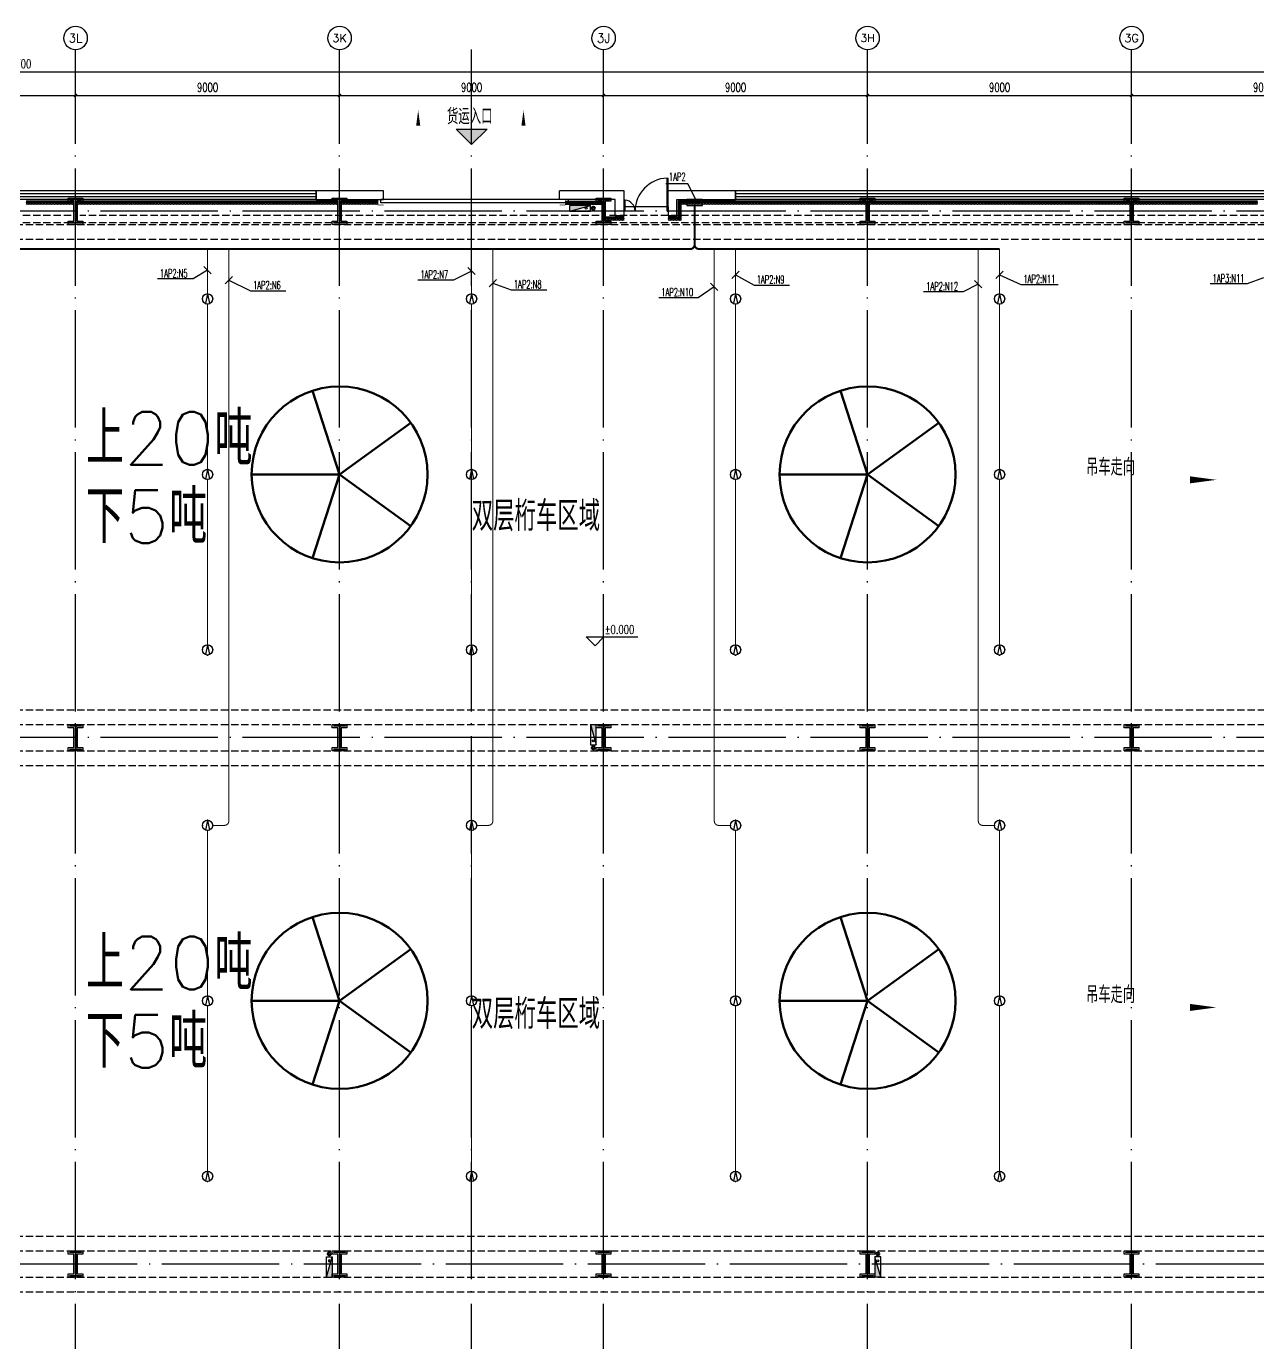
# Model space of a CAD drawing. Extents: x -1396510 to 1250330, y -1892470 to 1623980.
# Drawn here: x 110247 to 152224, y -1326655 to -1281770 of the extents above; entities that cross this region are included whole.
import ezdxf
from ezdxf.enums import TextEntityAlignment as Align

# ---------------------------------------------------------------- set-up
doc = ezdxf.new("R2010")
doc.units = 0
doc.header["$LTSCALE"] = 1000
doc.header["$MEASUREMENT"] = 0
for name, pattern in [('10平面$0$DASH', [0.35, 0.25, -0.1]), ('DASH', [0.35, 0.25, -0.1]), ('DOTE', [2.42, 2, -0.2, 0.02, -0.2])]:
    doc.linetypes.add(name, pattern=pattern)
doc.layers.get('Defpoints').update_dxf_attribs({"color": 210})
for name, color, linetype in [('10平面$0$WINDOW', 4, 'Continuous'), ('A-AXIS-D', 1, 'Continuous'), ('A-AXIS-DOTE', 14, 'DOTE'), ('A-AXIS-SYMB', 3, 'Continuous'), ('A-HATCH-2', 251, 'Continuous'), ('A-HRAIL', 173, 'Continuous'), ('A-LIN-V', 9, 'Continuous'), ('A-SFCE', 30, 'Continuous'), ('A-TEXT', 61, 'Continuous'), ('A-WINDOW', 140, 'Continuous'), ('AS-COLN', 6, 'Continuous'), ('AS-WALL', 40, 'Continuous'), ('DIM-照明', 3, 'Continuous'), ('DIM-箱柜', 3, 'Continuous'), ('EQUIP-照明', 3, 'Continuous'), ('EQUIP-箱柜', 3, 'Continuous'), ('FH-tri', 180, 'Continuous'), ('PUB_TEXT', 7, 'Continuous'), ('SB_ZF消火栓', 10, 'Continuous'), ('SB_ZF消火栓M', 10, 'Continuous'), ('WIRE-照明', 1, 'Continuous'), ('建-标高', 3, 'Continuous'), ('建-窗', 4, 'Continuous'), ('建-箭头', 3, 'Continuous')]:
    doc.layers.add(name, color=color, linetype=linetype)
doc.layers.add('A-云线2', color=3, linetype='Continuous', plot=False)
doc.layers.add('LG-ZF消防', color=1, linetype='Continuous', lineweight=60)
doc.styles.add('_TCH_AXIS', font='COMPLEX', dxfattribs={"bigfont": 'GBCBIG'})
doc.styles.add('_TCH_DIM_T3', font='SIMPLEX', dxfattribs={"width": 0.705882, "bigfont": 'GBCBIG'})
doc.styles.add('_TEL_DIM', font='SIMPLEX', dxfattribs={"width": 0.8, "height": 3.5, "bigfont": 'HZTXT'})
doc.styles.add('A-STANDARD', font='SIMPLEX', dxfattribs={"bigfont": 'GBCBIG'})
doc.styles.get("Standard").update_dxf_attribs({"font": 'gbenor.shx', "bigfont": 'gbcbig.shx'})
doc.dimstyles.new('_TCH_ARCH&&100', dxfattribs={"dimtxt": 297.5, "dimasz": 100, "dimexe": 100, "dimexo": 100, "dimgap": 126.25, "dimtad": 1, "dimdec": 0, "dimzin": 0, "dimdsep": 46, "dimtxsty": '_TCH_DIM_T3', "dimblk": 'ARCHTICK', "dimcen": 0.09, "dimclrt": 7, "dimazin": 2, "dimtfac": 1, "dimtdec": 0, "dimtix": 1, "dimtmove": 2, "dimatfit": 3, "dimfxl": 0, "dimtolj": 1, "dimtzin": 0, "dimarcsym": 0})

# ---------------------------------------------------------------- blocks, each defined once
blk = doc.blocks.new('G$C2F382D44')
at = {"color": 0, "style": 'A-STANDARD'}
for s, p in [('上20吨', (-2949, 425)), ('下5吨', (-2952, -2245))]:
    blk.add_text(s, height=1800, dxfattribs=at).set_placement(p)
blk = doc.blocks.new('4324324')
at = {"layer": 'A-HATCH-2', "color": 8, "linetype": 'DASH'}
for p, q in [((-294754, 620270), (-135554, 620270)), ((-294754, 619770), (-135554, 619770)), ((-294754, 603720), (-128854, 603720)), ((-294754, 603220), (-128854, 603220)), ((-294754, 602320), (-128854, 602320)), ((-294754, 601820), (-128854, 601820)), ((-294754, 585770), (-128854, 585770)), ((-294754, 585270), (-128854, 585270)), ((-307354, 584370), (-128854, 584370)), ((-307354, 583870), (-128854, 583870))]:
    blk.add_line(p, q, dxfattribs=at)
blk = doc.blocks.new('w4324324')
at = {"layer": 'A-HATCH-2', "color": 0, "lineweight": 60}
for q in [(-1694760, 686605), (-1697614, 684532), (-1691907, 684532), (-1696524, 681178), (-1692997, 681178)]:
    blk.add_line((-1694760, 683605), q, dxfattribs=at)
blk.add_circle((-1694760, 683605), 3000, dxfattribs=at)
blk = doc.blocks.new('342343')
at = {"layer": 'A-LIN-V', "color": 8}
for p in [(1066610, 9556), (1084560, 9556), (1066610, -8444), (1084560, -8444)]:
    blk.add_blockref('w4324324', p, dxfattribs=at)
blk = doc.blocks.new('w42343243')
at = {"layer": 'A-HATCH-2', "color": 8}
blk.add_lwpolyline([(-165104, 621070), (-164604, 621070), (-164604, 620958), (-164800, 620958), (-164800, 620282), (-164604, 620282), (-164604, 620170), (-165104, 620170), (-165104, 620282), (-164908, 620282), (-164908, 620958), (-165104, 620958)], close=True, dxfattribs=at)
at = {"layer": 'AS-COLN', "color": 3}
blk.add_lwpolyline([(-165054, 621020), (-164654, 621020), (-164654, 621008), (-164850, 621008), (-164850, 620232), (-164654, 620232), (-164654, 620220), (-165054, 620220), (-165054, 620232), (-164858, 620232), (-164858, 621008), (-165054, 621008)], close=True, dxfattribs=at)
blk = doc.blocks.new('42343')
at = {"layer": 'A-WINDOW'}
for p in [(-54000, 100), (-45000, 100), (-36000, 100), (-27000, 100), (-18000, 100), (-54000, -17850), (-45000, -17850), (-36000, -17850), (-27000, -17850), (-18000, -17850), (-54000, -35800), (-45000, -35800), (-36000, -35800), (-27000, -35800), (-18000, -35800)]:
    blk.add_blockref('w42343243', p, dxfattribs=at)
blk = doc.blocks.new('3333')
at = {"layer": 'A-SFCE', "const_width": 20}
blk.add_lwpolyline([(-227064, 766320), (-227064, 766510), (-227244, 766510), (-227244, 766320)], dxfattribs=at)
blk = doc.blocks.new('A$C5D961328')
at = {"layer": 'SB_ZF消火栓'}
blk.add_hatch(color=256, dxfattribs=at).paths.add_polyline_path([(0, 40), (700, 40), (700, 240)])
for p, q in [((700, 240), (0, 240)), ((0, 240), (0, 40)), ((700, 240), (0, 40)), ((0, 40), (700, 40)), ((700, 240), (700, 40))]:
    blk.add_line(p, q, dxfattribs=at)
at = {"layer": 'SB_ZF消火栓', "color": 1}
blk.add_circle((140, 140), 32.5, dxfattribs=at)
blk = doc.blocks.new('we42342343234')
at = {"layer": 'LG-ZF消防'}
for centre in [(-201204, 620820), (-201204, 602420), (-210204, 585170), (-191504, 585170)]:
    blk.add_circle(centre, 50, dxfattribs=at)
at = {"layer": 'SB_ZF消火栓M'}
for p, rotation in [((-201304, 620960), 180), ((-201064, 602520), 90), ((-191644, 585070), 270)]:
    blk.add_blockref('A$C5D961328', p, dxfattribs=dict(at, rotation=rotation))
at = {"layer": 'SB_ZF消火栓M', "xscale": -1.000000000000001, "rotation": 90}
blk.add_blockref('A$C5D961328', (-210064, 585070), dxfattribs=at)
blk = doc.blocks.new('_ArchTick')
at = {"color": 0, "linetype": 'ByBlock', "const_width": 0.4}
blk.add_lwpolyline([(-0.5, -0.5), (0.5, 0.5)], dxfattribs=at)
blk = doc.blocks.new('*D5843')
at = {"layer": 'A-AXIS-D', "color": 0, "lineweight": -2, "transparency": 16777216}
for p, q in [((85000, 3190), (85000, 4048)), ((94000, 3190), (94000, 4048)), ((85000, 3948), (94000, 3948))]:
    blk.add_line(p, q, dxfattribs=at)
at = {"layer": 'Defpoints', "color": 0, "transparency": 16777216}
for p in [(94000, 3948), (85000, 3090), (94000, 3090)]:
    blk.add_point(p, dxfattribs=at)
at = {"layer": 'A-AXIS-D', "color": 0, "lineweight": -2, "transparency": 16777216, "xscale": 100, "yscale": 100, "zscale": 100, "rotation": 180}
blk.add_blockref('_ArchTick', (85000, 3948), dxfattribs=at)
at = {"layer": 'A-AXIS-D', "color": 0, "lineweight": -2, "transparency": 16777216, "xscale": 100, "yscale": 100, "zscale": 100}
blk.add_blockref('_ArchTick', (94000, 3948), dxfattribs=at)
at = {"layer": 'A-AXIS-D', "color": 7, "transparency": 16777216, "insert": (89500, 4223), "char_height": 297.5, "attachment_point": 5, "style": '_TCH_DIM_T3'}
blk.add_mtext('\\A1;9000', dxfattribs=at)
blk = doc.blocks.new('*D5844')
at = {"layer": 'A-AXIS-D', "color": 0, "lineweight": -2, "transparency": 16777216}
for p, q in [((94000, 3190), (94000, 4048)), ((103000, 3190), (103000, 4048)), ((94000, 3948), (103000, 3948))]:
    blk.add_line(p, q, dxfattribs=at)
at = {"layer": 'Defpoints', "color": 0, "transparency": 16777216}
for p in [(103000, 3948), (94000, 3090), (103000, 3090)]:
    blk.add_point(p, dxfattribs=at)
at = {"layer": 'A-AXIS-D', "color": 0, "lineweight": -2, "transparency": 16777216, "xscale": 100, "yscale": 100, "zscale": 100, "rotation": 180}
blk.add_blockref('_ArchTick', (94000, 3948), dxfattribs=at)
at = {"layer": 'A-AXIS-D', "color": 0, "lineweight": -2, "transparency": 16777216, "xscale": 100, "yscale": 100, "zscale": 100}
blk.add_blockref('_ArchTick', (103000, 3948), dxfattribs=at)
at = {"layer": 'A-AXIS-D', "color": 7, "transparency": 16777216, "insert": (98500, 4223), "char_height": 297.5, "attachment_point": 5, "style": '_TCH_DIM_T3'}
blk.add_mtext('\\A1;9000', dxfattribs=at)
blk = doc.blocks.new('*D5845')
at = {"layer": 'A-AXIS-D', "color": 0, "lineweight": -2, "transparency": 16777216}
for p, q in [((103000, 3190), (103000, 4048)), ((112000, 3190), (112000, 4048)), ((103000, 3948), (112000, 3948))]:
    blk.add_line(p, q, dxfattribs=at)
at = {"layer": 'Defpoints', "color": 0, "transparency": 16777216}
for p in [(112000, 3948), (103000, 3090), (112000, 3090)]:
    blk.add_point(p, dxfattribs=at)
at = {"layer": 'A-AXIS-D', "color": 0, "lineweight": -2, "transparency": 16777216, "xscale": 100, "yscale": 100, "zscale": 100, "rotation": 180}
blk.add_blockref('_ArchTick', (103000, 3948), dxfattribs=at)
at = {"layer": 'A-AXIS-D', "color": 0, "lineweight": -2, "transparency": 16777216, "xscale": 100, "yscale": 100, "zscale": 100}
blk.add_blockref('_ArchTick', (112000, 3948), dxfattribs=at)
at = {"layer": 'A-AXIS-D', "color": 7, "transparency": 16777216, "insert": (107500, 4223), "char_height": 297.5, "attachment_point": 5, "style": '_TCH_DIM_T3'}
blk.add_mtext('\\A1;9000', dxfattribs=at)
blk = doc.blocks.new('*D5846')
at = {"layer": 'A-AXIS-D', "color": 0, "lineweight": -2, "transparency": 16777216}
for p, q in [((112000, 3190), (112000, 4048)), ((121000, 3190), (121000, 4048)), ((112000, 3948), (121000, 3948))]:
    blk.add_line(p, q, dxfattribs=at)
at = {"layer": 'Defpoints', "color": 0, "transparency": 16777216}
for p in [(121000, 3948), (112000, 3090), (121000, 3090)]:
    blk.add_point(p, dxfattribs=at)
at = {"layer": 'A-AXIS-D', "color": 0, "lineweight": -2, "transparency": 16777216, "xscale": 100, "yscale": 100, "zscale": 100, "rotation": 180}
blk.add_blockref('_ArchTick', (112000, 3948), dxfattribs=at)
at = {"layer": 'A-AXIS-D', "color": 0, "lineweight": -2, "transparency": 16777216, "xscale": 100, "yscale": 100, "zscale": 100}
blk.add_blockref('_ArchTick', (121000, 3948), dxfattribs=at)
at = {"layer": 'A-AXIS-D', "color": 7, "transparency": 16777216, "insert": (116500, 4223), "char_height": 297.5, "attachment_point": 5, "style": '_TCH_DIM_T3'}
blk.add_mtext('\\A1;9000', dxfattribs=at)
blk = doc.blocks.new('*D5847')
at = {"layer": 'A-AXIS-D', "color": 0, "lineweight": -2, "transparency": 16777216}
for p, q in [((121000, 3190), (121000, 4048)), ((130000, 3190), (130000, 4048)), ((121000, 3948), (130000, 3948))]:
    blk.add_line(p, q, dxfattribs=at)
at = {"layer": 'Defpoints', "color": 0, "transparency": 16777216}
for p in [(130000, 3948), (121000, 3090), (130000, 3090)]:
    blk.add_point(p, dxfattribs=at)
at = {"layer": 'A-AXIS-D', "color": 0, "lineweight": -2, "transparency": 16777216, "xscale": 100, "yscale": 100, "zscale": 100, "rotation": 180}
blk.add_blockref('_ArchTick', (121000, 3948), dxfattribs=at)
at = {"layer": 'A-AXIS-D', "color": 0, "lineweight": -2, "transparency": 16777216, "xscale": 100, "yscale": 100, "zscale": 100}
blk.add_blockref('_ArchTick', (130000, 3948), dxfattribs=at)
at = {"layer": 'A-AXIS-D', "color": 7, "transparency": 16777216, "insert": (125500, 4223), "char_height": 297.5, "attachment_point": 5, "style": '_TCH_DIM_T3'}
blk.add_mtext('\\A1;9000', dxfattribs=at)
blk = doc.blocks.new('*D5848')
at = {"layer": 'A-AXIS-D', "color": 0, "lineweight": -2, "transparency": 16777216}
for p, q in [((130000, 3190), (130000, 4048)), ((139000, 3190), (139000, 4048)), ((130000, 3948), (139000, 3948))]:
    blk.add_line(p, q, dxfattribs=at)
at = {"layer": 'Defpoints', "color": 0, "transparency": 16777216}
for p in [(139000, 3948), (130000, 3090), (139000, 3090)]:
    blk.add_point(p, dxfattribs=at)
at = {"layer": 'A-AXIS-D', "color": 0, "lineweight": -2, "transparency": 16777216, "xscale": 100, "yscale": 100, "zscale": 100, "rotation": 180}
blk.add_blockref('_ArchTick', (130000, 3948), dxfattribs=at)
at = {"layer": 'A-AXIS-D', "color": 0, "lineweight": -2, "transparency": 16777216, "xscale": 100, "yscale": 100, "zscale": 100}
blk.add_blockref('_ArchTick', (139000, 3948), dxfattribs=at)
at = {"layer": 'A-AXIS-D', "color": 7, "transparency": 16777216, "insert": (134500, 4223), "char_height": 297.5, "attachment_point": 5, "style": '_TCH_DIM_T3'}
blk.add_mtext('\\A1;9000', dxfattribs=at)
blk = doc.blocks.new('*D5855')
at = {"layer": 'A-AXIS-D', "color": 0, "lineweight": -2, "transparency": 16777216}
for p, q in [((-900, 3290), (-900, 4848)), ((-900, 4748), (184800, 4748)), ((184800, 3290), (184800, 4848))]:
    blk.add_line(p, q, dxfattribs=at)
at = {"layer": 'Defpoints', "color": 0, "transparency": 16777216}
for p in [(184800, 4748), (-900, 3190), (184800, 3190)]:
    blk.add_point(p, dxfattribs=at)
at = {"layer": 'A-AXIS-D', "color": 0, "lineweight": -2, "transparency": 16777216, "xscale": 100, "yscale": 100, "zscale": 100, "rotation": 180}
blk.add_blockref('_ArchTick', (-900, 4748), dxfattribs=at)
at = {"layer": 'A-AXIS-D', "color": 0, "lineweight": -2, "transparency": 16777216, "xscale": 100, "yscale": 100, "zscale": 100}
blk.add_blockref('_ArchTick', (184800, 4748), dxfattribs=at)
at = {"layer": 'A-AXIS-D', "color": 7, "transparency": 16777216, "insert": (91950, 5023), "char_height": 297.5, "attachment_point": 5, "style": '_TCH_DIM_T3'}
blk.add_mtext('\\A1;185700', dxfattribs=at)
blk = doc.blocks.new('99平面图例外参$0$$LinePat$圆环')
for points in [[(0, 150), (300, 150)], [(0, 0), (300, 0)], [(0, -150), (300, -150)]]:
    blk.add_lwpolyline(points)
at = {"color": 0}
blk.add_circle((150, 0), 150, dxfattribs=at)
blk = doc.blocks.new('10平面$0$$DorLib2D$00000126')
at = {"color": 0, "linetype": 'Continuous'}
for p, q in [((-0.532, 0.5), (-0.532, 0.9)), ((0.532, 0.9), (0.532, 0.5))]:
    blk.add_line(p, q, dxfattribs=at)
at = {"color": 0, "linetype": '10平面$0$DASH'}
for p, q in [((-0.532, 0.9), (0.532, 0.9)), ((-0.532, 0.5), (0.532, 0.5))]:
    blk.add_line(p, q, dxfattribs=at)
blk = doc.blocks.new('WINDOW2DLIB$DYNSTYLE$00000005')
at = {"color": 0}
for points in [[(-0.5, 0.5), (-0.5, -0.5)], [(-0.5, 0.5), (0.5, 0.5)], [(0.5, -0.5), (0.5, 0.5)], [(0.5, 0.1667), (-0.5, 0.1667)], [(0.5, -0.1667), (-0.5, -0.1667)], [(-0.5, -0.5), (0.5, -0.5)]]:
    blk.add_lwpolyline(points, dxfattribs=at)
blk = doc.blocks.new('DOOR2DLIB$SYSLIB$00000123')
at = {"color": 0}
for p, q in [((0.475, -0.001), (0.475, 0.752)), ((0.475, 0.752), (0.5, 0.752)), ((0.5, -0.001), (0.5, 0.752)), ((-0.5, 0), (-0.5, 0.252)), ((-0.475, 0.252), (-0.5, 0.252)), ((-0.475, 0), (-0.475, 0.252)), ((-0.475, 0), (-0.5, 0)), ((0.475, -0.001), (0.5, -0.001))]:
    blk.add_line(p, q, dxfattribs=at)
for centre, radius, start, end in [((0.505, -0.002), 0.755, 92.2493, 179.7238), ((-0.501, 0.003), 0.251, 359.7899, 84.0974)]:
    blk.add_arc(centre, radius, start, end, dxfattribs=at)
blk = doc.blocks.new('$equip$00002832')
for q in [(-0.2, -0.46), (0.2, -0.46)]:
    blk.add_line((0, 0.5), q)
at = {"const_width": 0.0571}
blk.add_lwpolyline([(0.5, 0, 1), (-0.5, 0, 1), (0.5, 0, -0.625089)], format="xyb", dxfattribs=at)
blk.add_circle((0, 0), 0.5)
for p in [(-0.5, 0), (0, 0.5), (0.5, 0), (0, -0.5)]:
    blk.add_point(p)
at = {"color": 7, "style": '_TEL_DIM', "flags": 1}
for tag in ['A', 'REMARK']:
    blk.add_attdef(tag, text='', height=0.00002, dxfattribs=at).set_placement((0, 0), align=Align.MIDDLE_CENTER)
blk = doc.blocks.new('*X128')
at = {"color": 0}
for p, q in [((-250, 33), (-183, 100)), ((-250, 68), (-218, 100)), ((-247, 0), (-147, 100)), ((-212, 0), (-112, 100)), ((-177, 0), (-77, 100)), ((-141, 0), (-41, 100)), ((-106, 0), (-6, 100)), ((-71, 0), (29, 100)), ((-35, 0), (65, 100)), ((0, 0), (100, 100)), ((35, 0), (135, 100)), ((71, 0), (171, 100)), ((106, 0), (206, 100)), ((141, 0), (241, 100)), ((177, 0), (250, 73)), ((212, 0), (250, 38)), ((247, 0), (250, 3))]:
    blk.add_line(p, q, dxfattribs=at)
blk = doc.blocks.new('$equip$00002929')
for p, q in [((-0.75, 0.6), (-0.75, 0)), ((0.75, 0.6), (-0.75, 0.6)), ((-0.75, 0.3), (0.75, 0.3)), ((-0.75, 0), (0.75, 0)), ((0.75, 0), (0.75, 0.6))]:
    blk.add_line(p, q)
for points, const_width in [([(-0.75, 0.15), (0.75, 0.15)], 0.3), ([(-0.75, 0.6), (-0.75, 0), (0.75, 0), (0.75, 0.6), (-0.75, 0.6), (-0.75, 0)], 0.0571)]:
    blk.add_lwpolyline(points, dxfattribs=dict(const_width=const_width))
for p in [(-0.75, 0.3), (0, 0.6), (0, 0), (0.75, 0.3)]:
    blk.add_point(p)
at = {"xscale": 0.00300000000061118, "yscale": 0.00300000000061118, "zscale": 0.00300000000061118}
blk.add_blockref('*X128', (0, 0), dxfattribs=at)
at = {"color": 7, "style": '_TEL_DIM', "flags": 1}
for tag in ['A', 'REMARK']:
    blk.add_attdef(tag, text='', height=0.00002, dxfattribs=at).set_placement((0, 0), align=Align.MIDDLE_CENTER)
blk = doc.blocks.new('世赫3#厂房一层0821')
at = {"layer": 'FH-tri'}
h = blk.add_hatch(color=8, dxfattribs=at)
h.dxf.hatch_style = 1
h.paths.add_polyline_path([(106969.7, 2802.6), (108030.3, 2802.6), (107500, 2272.3)])
at = {"layer": '10平面$0$WINDOW'}
blk.add_line((114200, 149.9), (112700, 149.9), dxfattribs=at)
at = {"layer": 'A-AXIS-D'}
for centre in [(94000, 5904), (103000, 5904), (112000, 5904), (121000, 5904), (130000, 5904)]:
    blk.add_circle(centre, 400, dxfattribs=at)
at = {"layer": 'A-AXIS-DOTE', "color": 8, "ltscale": 2}
for p, q in [((94000, -79980), (94000, 5514)), ((103000, -79980), (103000, 5514)), ((107500, -79980), (107500, 5514)), ((112000, -79980), (112000, 5514)), ((121000, -79980), (121000, 5514)), ((130000, -79980), (130000, 5514)), ((190814.2, 0), (-5155.8, 0)), ((190814.2, -17950), (-5155.8, -17950)), ((192904.2, -35900), (-5155.8, -35900))]:
    blk.add_line(p, q, dxfattribs=at)
at = {"layer": 'A-AXIS-SYMB', "color": 8}
for points in [[(105680, 1980, 0, 0, 0), (105680, 3440, 0, 140, 0), (105680, 2915, 0, 0, 0)], [(109270, 1980, 0, 0, 0), (109270, 3440, 0, 140, 0), (109270, 2915, 0, 0, 0)]]:
    blk.add_lwpolyline(points, format="xyseb", dxfattribs=at)
at = {"layer": 'A-SFCE', "color": 2, "linetype": 'DASH'}
for p, q in [((93850, -150), (85150, -150)), ((93850, -400), (85150, -400)), ((120850, -150), (112150, -150)), ((120850, -400), (112150, -400))]:
    blk.add_line(p, q, dxfattribs=at)
at = {"layer": 'A-SFCE', "linetype": 'DASH'}
for p, q in [((111850, -150), (94150, -150)), ((111850, -400), (94150, -400)), ((138850, -150), (121150, -150)), ((138850, -400), (121150, -400))]:
    blk.add_line(p, q, dxfattribs=at)
at = {"layer": 'AS-WALL'}
for p, q in [((104500, 699.9), (102200, 699.9)), ((102200, 699.9), (102200, 399.9)), ((104500, 399.9), (104500, 699.9)), ((112700, 699.9), (110500, 699.9)), ((110500, 399.9), (110500, 699.9)), ((112700, 149.9), (112700, 699.9)), ((116500, 699.9), (114200, 699.9)), ((114200, 149.9), (114200, 699.9)), ((116500, 399.9), (116500, 699.9)), ((102200, 399.9), (104500, 399.9)), ((112400, 399.9), (110500, 399.9)), ((112400, -150.1), (112400, 399.9)), ((112700, -150.1), (112700, 149.9)), ((114200, 149.9), (114200, -150.1)), ((114500, 399.9), (116500, 399.9)), ((114500, -150.1), (114500, 399.9)), ((112400, -150.1), (112700, -150.1)), ((114200, -150.1), (114500, -150.1))]:
    blk.add_line(p, q, dxfattribs=at)
at = {"layer": 'FH-tri', "color": 8}
blk.add_lwpolyline([(106969.7, 2802.6), (108030.3, 2802.6), (108030.3, 2802.6), (107500, 2272.3)], close=True, dxfattribs=at)
at = {"layer": '建-标高', "color": 8}
for p, q in [((111707.8, -14815), (111407.8, -14515)), ((111407.8, -14515), (113167.8, -14515)), ((111707.8, -14815), (112007.8, -14515))]:
    blk.add_line(p, q, dxfattribs=at)
at = {"layer": '建-箭头', "color": 8}
for points in [[(125987.8, -9160, 0, 0, 0), (132887.8, -9160, 0, 240, 0), (131987.8, -9160, 0, 0, 0)], [(125987.8, -27150, 0, 0, 0), (132887.8, -27150, 0, 240, 0), (131987.8, -27150, 0, 0, 0)]]:
    blk.add_lwpolyline(points, format="xyseb", dxfattribs=at)
at = {"color": 8}
for p in [(97304.2, -9070), (97304.2, -26960)]:
    blk.add_blockref('G$C2F382D44', p, dxfattribs=at)
at = {"layer": '10平面$0$WINDOW', "zscale": 300}
for name, p, xscale, yscale, rotation in [('DOOR2DLIB$SYSLIB$00000123', (113450, -0.1), -1500, -1500, 179.9999999999555), ('10平面$0$$DorLib2D$00000126', (107600, 549.9), 6000, 300, 180)]:
    blk.add_blockref(name, p, dxfattribs=dict(at, xscale=xscale, yscale=yscale, rotation=rotation))
at = {"layer": 'A-HRAIL', "yscale": 0.3333333333111111, "zscale": 0.3333333333111111}
for p, xscale, rotation in [((92423.1, 293.9), -0.3384127415242964, 359.9999999997966), ((92524.7, 293.9), -0.3384127415242964, 359.9999999997966), ((92626.2, 293.9), -0.3384127415242964, 359.9999999997966), ((92727.7, 293.9), -0.3384127415242964, 359.9999999997966), ((92829.2, 293.9), -0.3384127415242964, 359.9999999997966), ((92930.8, 293.9), -0.3384127415242964, 359.9999999997966), ((93032.3, 293.9), -0.3384127415242964, 359.9999999997966), ((93133.8, 293.9), -0.3384127415242964, 359.9999999997966), ((93235.3, 293.9), -0.3384127415242964, 359.9999999997966), ((93336.9, 293.9), -0.3384127415242964, 359.9999999997966), ((93438.4, 293.9), -0.3384127415242964, 359.9999999997966), ((93539.9, 293.9), -0.3384127415242964, 359.9999999997966), ((93641.4, 293.9), -0.3384127415242964, 359.9999999997966), ((93743, 293.9), -0.3384127415242964, 359.9999999997966), ((93844.5, 293.9), -0.3384127415242964, 359.9999999997966), ((93946, 293.9), -0.3384127415242964, 359.9999999997966), ((94155, 293.9), -0.3368181817957273, 359.9999999997967), ((94256.1, 293.9), -0.3368181817957273, 359.9999999997967), ((94357.1, 293.9), -0.3368181817957273, 359.9999999997967), ((94458.2, 293.9), -0.3368181817957273, 359.9999999997967), ((94559.2, 293.9), -0.3368181817957273, 359.9999999997967), ((94660.3, 293.9), -0.3368181817957273, 359.9999999997967), ((94761.3, 293.9), -0.3368181817957273, 359.9999999997967), ((94862.4, 293.9), -0.3368181817957273, 359.9999999997967), ((94963.4, 293.9), -0.3368181817957273, 359.9999999997967), ((95064.5, 293.9), -0.3368181817957273, 359.9999999997967), ((95165.5, 293.9), -0.3368181817957273, 359.9999999997967), ((95266.5, 293.9), -0.3368181817957273, 359.9999999997967), ((95367.6, 293.9), -0.3368181817957273, 359.9999999997967), ((95468.6, 293.9), -0.3368181817957273, 359.9999999997967), ((95569.7, 293.9), -0.3368181817957273, 359.9999999997967), ((95670.7, 293.9), -0.3368181817957273, 359.9999999997967), ((95771.8, 293.9), -0.3368181817957273, 359.9999999997967), ((95872.8, 293.9), -0.3368181817957273, 359.9999999997967), ((95973.9, 293.9), -0.3368181817957273, 359.9999999997967), ((96074.9, 293.9), -0.3368181817957273, 359.9999999997967), ((96176, 293.9), -0.3368181817957273, 359.9999999997967), ((96277, 293.9), -0.3368181817957273, 359.9999999997967), ((96378, 293.9), -0.3368181817957273, 359.9999999997967), ((96479.1, 293.9), -0.3368181817957273, 359.9999999997967), ((96580.1, 293.9), -0.3368181817957273, 359.9999999997967), ((96681.2, 293.9), -0.3368181817957273, 359.9999999997967), ((96782.2, 293.9), -0.3368181817957273, 359.9999999997967), ((96883.3, 293.9), -0.3368181817957273, 359.9999999997967), ((96984.3, 293.9), -0.3368181817957273, 359.9999999997967), ((97085.4, 293.9), -0.3368181817957273, 359.9999999997967), ((97186.4, 293.9), -0.3368181817957273, 359.9999999997967), ((97287.5, 293.9), -0.3368181817957273, 359.9999999997967), ((97388.5, 293.9), -0.3368181817957273, 359.9999999997967), ((97489.5, 293.9), -0.3368181817957273, 359.9999999997967), ((97590.6, 293.9), -0.3368181817957273, 359.9999999997967), ((97691.6, 293.9), -0.3368181817957273, 359.9999999997967), ((97792.7, 293.9), -0.3368181817957273, 359.9999999997967), ((97893.7, 293.9), -0.3368181817957273, 359.9999999997967), ((97994.8, 293.9), -0.3368181817957273, 359.9999999997967), ((98095.8, 293.9), -0.3368181817957273, 359.9999999997967), ((98196.9, 293.9), -0.3368181817957273, 359.9999999997967), ((98297.9, 293.9), -0.3368181817957273, 359.9999999997967), ((98399, 293.9), -0.3368181817957273, 359.9999999997967), ((98500, 293.9), -0.3368181817957273, 359.9999999997967), ((98601, 293.9), -0.3368181817957273, 359.9999999997967), ((98702.1, 293.9), -0.3368181817957273, 359.9999999997967), ((98803.1, 293.9), -0.3368181817957273, 359.9999999997967), ((98904.2, 293.9), -0.3368181817957273, 359.9999999997967), ((99005.2, 293.9), -0.3368181817957273, 359.9999999997967), ((99106.3, 293.9), -0.3368181817957273, 359.9999999997967), ((99207.3, 293.9), -0.3368181817957273, 359.9999999997967), ((99308.4, 293.9), -0.3368181817957273, 359.9999999997967), ((99409.4, 293.9), -0.3368181817957273, 359.9999999997967), ((99510.5, 293.9), -0.3368181817957273, 359.9999999997967), ((99611.5, 293.9), -0.3368181817957273, 359.9999999997967), ((99712.5, 293.9), -0.3368181817957273, 359.9999999997967), ((99813.6, 293.9), -0.3368181817957273, 359.9999999997967), ((99914.6, 293.9), -0.3368181817957273, 359.9999999997967), ((100015.7, 293.9), -0.3368181817957273, 359.9999999997967), ((100116.7, 293.9), -0.3368181817957273, 359.9999999997967), ((100217.8, 293.9), -0.3368181817957273, 359.9999999997967), ((100318.8, 293.9), -0.3368181817957273, 359.9999999997967), ((100419.9, 293.9), -0.3368181817957273, 359.9999999997967), ((100520.9, 293.9), -0.3368181817957273, 359.9999999997967), ((100622, 293.9), -0.3368181817957273, 359.9999999997967), ((100723, 293.9), -0.3368181817957273, 359.9999999997967), ((100824, 293.9), -0.3368181817957273, 359.9999999997967), ((100925.1, 293.9), -0.3368181817957273, 359.9999999997967), ((101026.1, 293.9), -0.3368181817957273, 359.9999999997967), ((101127.2, 293.9), -0.3368181817957273, 359.9999999997967), ((101228.2, 293.9), -0.3368181817957273, 359.9999999997967), ((101329.3, 293.9), -0.3368181817957273, 359.9999999997967), ((101430.3, 293.9), -0.3368181817957273, 359.9999999997967), ((101531.4, 293.9), -0.3368181817957273, 359.9999999997967), ((101632.4, 293.9), -0.3368181817957273, 359.9999999997967), ((101733.5, 293.9), -0.3368181817957273, 359.9999999997967), ((101834.5, 293.9), -0.3368181817957273, 359.9999999997967), ((101935.5, 293.9), -0.3368181817957273, 359.9999999997967), ((102036.6, 293.9), -0.3368181817957273, 359.9999999997967), ((102137.6, 293.9), -0.3368181817957273, 359.9999999997967), ((102238.7, 293.9), -0.3368181817957273, 359.9999999997967), ((102339.7, 293.9), -0.3368181817957273, 359.9999999997967), ((102440.8, 293.9), -0.3368181817957273, 359.9999999997967), ((102541.8, 293.9), -0.3368181817957273, 359.9999999997967), ((102642.9, 293.9), -0.3368181817957273, 359.9999999997967), ((102743.9, 293.9), -0.3368181817957273, 359.9999999997967), ((102845, 293.9), -0.3368181817957273, 359.9999999997967), ((102946, 293.9), -0.3368181817957273, 359.9999999997967), ((103157.8, 293.9), -0.3461108940266491, 359.9999999997966), ((103261.7, 293.9), -0.3461108940266491, 359.9999999997966), ((103365.5, 293.9), -0.3461108940266491, 359.9999999997966), ((103469.3, 293.9), -0.3461108940266491, 359.9999999997966), ((103573.2, 293.9), -0.3461108940266491, 359.9999999997966), ((103677, 293.9), -0.3461108940266491, 359.9999999997966), ((103780.8, 293.9), -0.3461108940266491, 359.9999999997966), ((103884.7, 293.9), -0.3461108940266491, 359.9999999997966), ((103988.5, 293.9), -0.3461108940266491, 359.9999999997966), ((104092.3, 293.9), -0.3461108940266491, 359.9999999997966), ((104196.2, 293.9), -0.3461108940266491, 359.9999999997966), ((104300, 293.9), -0.3461108940266491, 359.9999999997966), ((110700, 293.9), 0.3461108940266491, 2.034223195741682e-10), ((110803.8, 293.9), 0.3461108940266491, 2.034223195741682e-10), ((110907.7, 293.9), 0.3461108940266491, 2.034223195741682e-10), ((111011.5, 293.9), 0.3461108940266491, 2.034223195741682e-10), ((111115.3, 293.9), 0.3461108940266491, 2.034223195741682e-10), ((111219.2, 293.9), 0.3461108940266491, 2.034223195741682e-10), ((111323, 293.9), 0.3461108940266491, 2.034223195741682e-10), ((111426.8, 293.9), 0.3461108940266491, 2.034223195741682e-10), ((111530.7, 293.9), 0.3461108940266491, 2.034223195741682e-10), ((111634.5, 293.9), 0.3461108940266491, 2.034223195741682e-10), ((111738.3, 293.9), 0.3461108940266491, 2.034223195741682e-10), ((111842.2, 293.9), 0.3461108940266491, 2.034223195741682e-10), ((114600, 241.6), -0.3611111226889233, 270), ((114651.5, 293.9), -0.3384127419249668, 359.9999999997966), ((114600, 133.3), -0.3611111226889233, 270), ((114600, 24.9), -0.3611111226889233, 270), ((114600, -83.4), -0.3611111226889233, 270), ((114753, 293.9), -0.3384127419249668, 359.9999999997966), ((114854.6, 293.9), -0.3384127419249668, 359.9999999997966), ((114956.1, 293.9), -0.3384127419249668, 359.9999999997966), ((115057.6, 293.9), -0.3384127419249668, 359.9999999997966), ((115159.1, 293.9), -0.3384127419249668, 359.9999999997966), ((115260.7, 293.9), -0.3384127419249668, 359.9999999997966), ((115362.2, 293.9), -0.3384127419249668, 359.9999999997966), ((115463.7, 293.9), -0.3384127419249668, 359.9999999997966), ((115565.2, 293.9), -0.3384127419249668, 359.9999999997966), ((115666.8, 293.9), -0.3384127419249668, 359.9999999997966), ((115768.3, 293.9), -0.3384127419249668, 359.9999999997966), ((115869.8, 293.9), -0.3384127419249668, 359.9999999997966), ((115971.3, 293.9), -0.3384127419249668, 359.9999999997966), ((116072.9, 293.9), -0.3384127419249668, 359.9999999997966), ((116174.4, 293.9), -0.3384127419249668, 359.9999999997966), ((116275.9, 293.9), -0.3384127419249668, 359.9999999997966), ((116377.4, 293.9), -0.3384127419249668, 359.9999999997966), ((116479, 293.9), -0.3384127419249668, 359.9999999997966), ((116580.5, 293.9), -0.3384127419249668, 359.9999999997966), ((116682, 293.9), -0.3384127419249668, 359.9999999997966), ((116783.5, 293.9), -0.3384127419249668, 359.9999999997966), ((116885, 293.9), -0.3384127419249668, 359.9999999997966), ((116986.6, 293.9), -0.3384127419249668, 359.9999999997966), ((117088.1, 293.9), -0.3384127419249668, 359.9999999997966), ((117189.6, 293.9), -0.3384127419249668, 359.9999999997966), ((117291.1, 293.9), -0.3384127419249668, 359.9999999997966), ((117392.7, 293.9), -0.3384127419249668, 359.9999999997966), ((117494.2, 293.9), -0.3384127419249668, 359.9999999997966), ((117595.7, 293.9), -0.3384127419249668, 359.9999999997966), ((117697.2, 293.9), -0.3384127419249668, 359.9999999997966), ((117798.8, 293.9), -0.3384127419249668, 359.9999999997966), ((117900.3, 293.9), -0.3384127419249668, 359.9999999997966), ((118001.8, 293.9), -0.3384127419249668, 359.9999999997966), ((118103.3, 293.9), -0.3384127419249668, 359.9999999997966), ((118204.9, 293.9), -0.3384127419249668, 359.9999999997966), ((118306.4, 293.9), -0.3384127419249668, 359.9999999997966), ((118407.9, 293.9), -0.3384127419249668, 359.9999999997966), ((118509.4, 293.9), -0.3384127419249668, 359.9999999997966), ((118611, 293.9), -0.3384127419249668, 359.9999999997966), ((118712.5, 293.9), -0.3384127419249668, 359.9999999997966), ((118814, 293.9), -0.3384127419249668, 359.9999999997966), ((118915.5, 293.9), -0.3384127419249668, 359.9999999997966), ((119017, 293.9), -0.3384127419249668, 359.9999999997966), ((119118.6, 293.9), -0.3384127419249668, 359.9999999997966), ((119220.1, 293.9), -0.3384127419249668, 359.9999999997966), ((119321.6, 293.9), -0.3384127419249668, 359.9999999997966), ((119423.1, 293.9), -0.3384127419249668, 359.9999999997966), ((119524.7, 293.9), -0.3384127419249668, 359.9999999997966), ((119626.2, 293.9), -0.3384127419249668, 359.9999999997966), ((119727.7, 293.9), -0.3384127419249668, 359.9999999997966), ((119829.2, 293.9), -0.3384127419249668, 359.9999999997966), ((119930.8, 293.9), -0.3384127419249668, 359.9999999997966), ((120032.3, 293.9), -0.3384127419249668, 359.9999999997966), ((120133.8, 293.9), -0.3384127419249668, 359.9999999997966), ((120235.3, 293.9), -0.3384127419249668, 359.9999999997966), ((120336.9, 293.9), -0.3384127419249668, 359.9999999997966), ((120438.4, 293.9), -0.3384127419249668, 359.9999999997966), ((120539.9, 293.9), -0.3384127419249668, 359.9999999997966), ((120641.4, 293.9), -0.3384127419249668, 359.9999999997966), ((120743, 293.9), -0.3384127419249668, 359.9999999997966), ((120844.5, 293.9), -0.3384127419249668, 359.9999999997966), ((120946, 293.9), -0.3384127419249668, 359.9999999997966), ((121155, 293.9), -0.336818181795725, 359.9999999997967), ((121256.1, 293.9), -0.336818181795725, 359.9999999997967), ((121357.1, 293.9), -0.336818181795725, 359.9999999997967), ((121458.2, 293.9), -0.336818181795725, 359.9999999997967), ((121559.2, 293.9), -0.336818181795725, 359.9999999997967), ((121660.3, 293.9), -0.336818181795725, 359.9999999997967), ((121761.3, 293.9), -0.336818181795725, 359.9999999997967), ((121862.4, 293.9), -0.336818181795725, 359.9999999997967), ((121963.4, 293.9), -0.336818181795725, 359.9999999997967), ((122064.5, 293.9), -0.336818181795725, 359.9999999997967), ((122165.5, 293.9), -0.336818181795725, 359.9999999997967), ((122266.5, 293.9), -0.336818181795725, 359.9999999997967), ((122367.6, 293.9), -0.336818181795725, 359.9999999997967), ((122468.6, 293.9), -0.336818181795725, 359.9999999997967), ((122569.7, 293.9), -0.336818181795725, 359.9999999997967), ((122670.7, 293.9), -0.336818181795725, 359.9999999997967), ((122771.8, 293.9), -0.336818181795725, 359.9999999997967), ((122872.8, 293.9), -0.336818181795725, 359.9999999997967), ((122973.9, 293.9), -0.336818181795725, 359.9999999997967), ((123074.9, 293.9), -0.336818181795725, 359.9999999997967), ((123176, 293.9), -0.336818181795725, 359.9999999997967), ((123277, 293.9), -0.336818181795725, 359.9999999997967), ((123378, 293.9), -0.336818181795725, 359.9999999997967), ((123479.1, 293.9), -0.336818181795725, 359.9999999997967), ((123580.1, 293.9), -0.336818181795725, 359.9999999997967), ((123681.2, 293.9), -0.336818181795725, 359.9999999997967), ((123782.2, 293.9), -0.336818181795725, 359.9999999997967), ((123883.3, 293.9), -0.336818181795725, 359.9999999997967), ((123984.3, 293.9), -0.336818181795725, 359.9999999997967), ((124085.4, 293.9), -0.336818181795725, 359.9999999997967), ((124186.4, 293.9), -0.336818181795725, 359.9999999997967), ((124287.5, 293.9), -0.336818181795725, 359.9999999997967), ((124388.5, 293.9), -0.336818181795725, 359.9999999997967), ((124489.5, 293.9), -0.336818181795725, 359.9999999997967), ((124590.6, 293.9), -0.336818181795725, 359.9999999997967), ((124691.6, 293.9), -0.336818181795725, 359.9999999997967), ((124792.7, 293.9), -0.336818181795725, 359.9999999997967), ((124893.7, 293.9), -0.336818181795725, 359.9999999997967), ((124994.8, 293.9), -0.336818181795725, 359.9999999997967), ((125095.8, 293.9), -0.336818181795725, 359.9999999997967), ((125196.9, 293.9), -0.336818181795725, 359.9999999997967), ((125297.9, 293.9), -0.336818181795725, 359.9999999997967), ((125399, 293.9), -0.336818181795725, 359.9999999997967), ((125500, 293.9), -0.336818181795725, 359.9999999997967), ((125601, 293.9), -0.336818181795725, 359.9999999997967), ((125702.1, 293.9), -0.336818181795725, 359.9999999997967), ((125803.1, 293.9), -0.336818181795725, 359.9999999997967), ((125904.2, 293.9), -0.336818181795725, 359.9999999997967), ((126005.2, 293.9), -0.336818181795725, 359.9999999997967), ((126106.3, 293.9), -0.336818181795725, 359.9999999997967), ((126207.3, 293.9), -0.336818181795725, 359.9999999997967), ((126308.4, 293.9), -0.336818181795725, 359.9999999997967), ((126409.4, 293.9), -0.336818181795725, 359.9999999997967), ((126510.5, 293.9), -0.336818181795725, 359.9999999997967), ((126611.5, 293.9), -0.336818181795725, 359.9999999997967), ((126712.5, 293.9), -0.336818181795725, 359.9999999997967), ((126813.6, 293.9), -0.336818181795725, 359.9999999997967), ((126914.6, 293.9), -0.336818181795725, 359.9999999997967), ((127015.7, 293.9), -0.336818181795725, 359.9999999997967), ((127116.7, 293.9), -0.336818181795725, 359.9999999997967), ((127217.8, 293.9), -0.336818181795725, 359.9999999997967), ((127318.8, 293.9), -0.336818181795725, 359.9999999997967), ((127419.9, 293.9), -0.336818181795725, 359.9999999997967), ((127520.9, 293.9), -0.336818181795725, 359.9999999997967), ((127622, 293.9), -0.336818181795725, 359.9999999997967), ((127723, 293.9), -0.336818181795725, 359.9999999997967), ((127824, 293.9), -0.336818181795725, 359.9999999997967), ((127925.1, 293.9), -0.336818181795725, 359.9999999997967), ((128026.1, 293.9), -0.336818181795725, 359.9999999997967), ((128127.2, 293.9), -0.336818181795725, 359.9999999997967), ((128228.2, 293.9), -0.336818181795725, 359.9999999997967), ((128329.3, 293.9), -0.336818181795725, 359.9999999997967), ((128430.3, 293.9), -0.336818181795725, 359.9999999997967), ((128531.4, 293.9), -0.336818181795725, 359.9999999997967), ((128632.4, 293.9), -0.336818181795725, 359.9999999997967), ((128733.5, 293.9), -0.336818181795725, 359.9999999997967), ((128834.5, 293.9), -0.336818181795725, 359.9999999997967), ((128935.5, 293.9), -0.336818181795725, 359.9999999997967), ((129036.6, 293.9), -0.336818181795725, 359.9999999997967), ((129137.6, 293.9), -0.336818181795725, 359.9999999997967), ((129238.7, 293.9), -0.336818181795725, 359.9999999997967), ((129339.7, 293.9), -0.336818181795725, 359.9999999997967), ((129440.8, 293.9), -0.336818181795725, 359.9999999997967), ((129541.8, 293.9), -0.336818181795725, 359.9999999997967), ((129642.9, 293.9), -0.336818181795725, 359.9999999997967), ((129743.9, 293.9), -0.336818181795725, 359.9999999997967), ((129845, 293.9), -0.336818181795725, 359.9999999997967), ((129946, 293.9), -0.336818181795725, 359.9999999997967), ((130155, 293.9), -0.3368181817957273, 359.9999999997967), ((130256.1, 293.9), -0.3368181817957273, 359.9999999997967), ((130357.1, 293.9), -0.3368181817957273, 359.9999999997967), ((130458.2, 293.9), -0.3368181817957273, 359.9999999997967), ((130559.2, 293.9), -0.3368181817957273, 359.9999999997967), ((130660.3, 293.9), -0.3368181817957273, 359.9999999997967), ((130761.3, 293.9), -0.3368181817957273, 359.9999999997967), ((130862.4, 293.9), -0.3368181817957273, 359.9999999997967), ((130963.4, 293.9), -0.3368181817957273, 359.9999999997967), ((131064.5, 293.9), -0.3368181817957273, 359.9999999997967), ((131165.5, 293.9), -0.3368181817957273, 359.9999999997967), ((131266.5, 293.9), -0.3368181817957273, 359.9999999997967), ((131367.6, 293.9), -0.3368181817957273, 359.9999999997967), ((131468.6, 293.9), -0.3368181817957273, 359.9999999997967), ((131569.7, 293.9), -0.3368181817957273, 359.9999999997967), ((131670.7, 293.9), -0.3368181817957273, 359.9999999997967), ((131771.8, 293.9), -0.3368181817957273, 359.9999999997967), ((131872.8, 293.9), -0.3368181817957273, 359.9999999997967), ((131973.9, 293.9), -0.3368181817957273, 359.9999999997967), ((132074.9, 293.9), -0.3368181817957273, 359.9999999997967), ((132176, 293.9), -0.3368181817957273, 359.9999999997967), ((132277, 293.9), -0.3368181817957273, 359.9999999997967), ((132378, 293.9), -0.3368181817957273, 359.9999999997967), ((132479.1, 293.9), -0.3368181817957273, 359.9999999997967), ((132580.1, 293.9), -0.3368181817957273, 359.9999999997967), ((132681.2, 293.9), -0.3368181817957273, 359.9999999997967), ((132782.2, 293.9), -0.3368181817957273, 359.9999999997967), ((132883.3, 293.9), -0.3368181817957273, 359.9999999997967), ((132984.3, 293.9), -0.3368181817957273, 359.9999999997967), ((133085.4, 293.9), -0.3368181817957273, 359.9999999997967), ((133186.4, 293.9), -0.3368181817957273, 359.9999999997967), ((133287.5, 293.9), -0.3368181817957273, 359.9999999997967), ((133388.5, 293.9), -0.3368181817957273, 359.9999999997967), ((133489.5, 293.9), -0.3368181817957273, 359.9999999997967), ((133590.6, 293.9), -0.3368181817957273, 359.9999999997967), ((133691.6, 293.9), -0.3368181817957273, 359.9999999997967), ((133792.7, 293.9), -0.3368181817957273, 359.9999999997967), ((133893.7, 293.9), -0.3368181817957273, 359.9999999997967), ((133994.8, 293.9), -0.3368181817957273, 359.9999999997967), ((134095.8, 293.9), -0.3368181817957273, 359.9999999997967), ((134196.9, 293.9), -0.3368181817957273, 359.9999999997967), ((134297.9, 293.9), -0.3368181817957273, 359.9999999997967), ((114600, -191.7), -0.3611111226889233, 270), ((114600, -300.1), -0.3611111226889233, 270)]:
    blk.add_blockref('99平面图例外参$0$$LinePat$圆环', p, dxfattribs=dict(at, xscale=xscale, rotation=rotation))
for p, xscale in [((112161.7, -250.1), -0.3588888659795701), ((112269.3, -250.1), -0.3588888659795701), ((112377, -250.1), -0.3588888659795701), ((112484.7, -250.1), -0.3588888659795701), ((112592.3, -250.1), -0.3588888659795701), ((112700, -250.1), -0.3588888659795701), ((114312.5, -250.1), -0.3749999998826196), ((114425, -250.1), -0.3749999998826196), ((114537.5, -250.1), -0.3749999998826196), ((114650, -250.1), -0.3749999998826196)]:
    blk.add_blockref('99平面图例外参$0$$LinePat$圆环', p, dxfattribs=dict(at, xscale=xscale))
at = {"layer": 'A-LIN-V', "color": 8, "rotation": 90}
blk.add_blockref('342343', (796160.7, 601225), dxfattribs=at)
at = {"layer": 'A-SFCE', "rotation": 90}
blk.add_blockref('3333', (870820.8, 227454.1), dxfattribs=at)
at = {"layer": 'A-SFCE', "xscale": -1, "rotation": 270}
blk.add_blockref('3333', (-655820.8, 227454.1), dxfattribs=at)
at = {"layer": 'A-WINDOW'}
for name in ['42343', '4324324']:
    blk.add_blockref(name, (312854.2, -620720), dxfattribs=at)
at = {"layer": 'SB_ZF消火栓'}
blk.add_blockref('we42342343234', (312854.2, -620720), dxfattribs=at)
at = {"layer": '建-窗', "yscale": -300, "zscale": 300}
for p, xscale, rotation in [((95850, 549.9), -12700, 359.999999999664), ((126950, 549.9), -20900, 359.9999999994913)]:
    blk.add_blockref('WINDOW2DLIB$DYNSTYLE$00000005', p, dxfattribs=dict(at, xscale=xscale, rotation=rotation))
at = {"layer": 'A-AXIS-D', "color": 7, "style": '_TCH_AXIS'}
for s, height, p, p2 in [('3L', 294.28, (93761.8, 5756.8), (94238.2, 5756.8)), ('3K', 270.86, (102754.9, 5768.5), (103245.1, 5768.5)), ('3J', 321.14, (111770.6, 5743.4), (112229.4, 5743.4)), ('3H', 265.5, (120753.5, 5771.2), (121246.5, 5771.2)), ('3G', 276.42, (129756.5, 5765.8), (130243.5, 5765.8))]:
    blk.add_text(s, height=height, dxfattribs=at).set_placement(p, p2, align=Align.FIT)
at = {"layer": 'A-TEXT', "color": 8, "style": 'A-STANDARD'}
blk.add_text('货运入口', height=540.14, dxfattribs=at).set_placement((106658.7, 2964.7))
at = {"layer": 'PUB_TEXT', "color": 8}
for p in [(107504.8, -10900.8), (107504.8, -27880.8)]:
    blk.add_text('双层桁车区域', height=1012.77, dxfattribs=at).set_placement(p)
at = {"layer": '建-标高', "color": 7, "style": 'A-STANDARD', "width": 0.705882}
blk.add_text('%%P0.000', height=297.5, dxfattribs=at).set_placement((112037.8, -14410))
at = {"layer": '建-箭头', "color": 7, "style": 'A-STANDARD'}
for p in [(128450.1, -9013.1), (128450.1, -27003.1)]:
    blk.add_text('吊车走向', height=578.72, dxfattribs=at).set_placement(p)
at = {"layer": 'A-AXIS-D'}
for base, p1, p2, picture, middle in [((184800, 4747.8), (-900, 3189.8), (184800, 3189.8), '*D5855', (91950, 5022.8)), ((94000, 3947.8), (85000, 3089.8), (94000, 3089.8), '*D5843', (89500, 4222.8)), ((103000, 3947.8), (94000, 3089.8), (103000, 3089.8), '*D5844', (98500, 4222.8)), ((112000, 3947.8), (103000, 3089.8), (112000, 3089.8), '*D5845', (107500, 4222.8)), ((121000, 3947.8), (112000, 3089.8), (121000, 3089.8), '*D5846', (116500, 4222.8)), ((130000, 3947.8), (121000, 3089.8), (130000, 3089.8), '*D5847', (125500, 4222.8)), ((139000, 3947.8), (130000, 3089.8), (139000, 3089.8), '*D5848', (134500, 4222.8))]:
    dim = blk.add_linear_dim(base=base, p1=p1, p2=p2, angle=0, dimstyle='_TCH_ARCH&&100', dxfattribs=at)
    dim.commit()
    dim.dimension.update_dxf_attribs({"geometry": picture, "text_midpoint": middle, "dimtype": 161})

msp = doc.modelspace()

# ---------------------------------------------------------------- linework, layer by layer
at = {"layer": 'DIM-照明'}
for p, q in [((116549.6, -1290207.7), (116302.1, -1289960.2)), ((125549.6, -1290237.7), (125302.1, -1289990.2)), ((117275.6, -1290300.2), (117028.1, -1290547.7)), ((126275.6, -1290400.2), (126028.1, -1290647.7)), ((134549.6, -1290120.2), (134302.1, -1290367.7)), ((142823.5, -1290687.7), (142576, -1290440.2)), ((143549.6, -1290120.2), (143302.1, -1290367.7)), ((133823.5, -1290777.7), (133576, -1290530.2))]:
    msp.add_line(p, q, dxfattribs=at)
for points in [[(115930, -1290384), (114715, -1290384)], [(116425.8, -1290084), (115930, -1290384)], [(117151.9, -1290424), (117890, -1290784)], [(124810, -1290424), (123595, -1290424)], [(125425.8, -1290114), (124810, -1290424)], [(134425.8, -1290244), (135060, -1290594)], [(143425.8, -1290244), (144150, -1290574)], [(152425.8, -1290344), (151870, -1290554)], [(117890, -1290784), (119097, -1290784)], [(126151.9, -1290524), (126780, -1290754)], [(126780, -1290754), (127995, -1290754)], [(133699.7, -1290654), (133150, -1291024)], [(135060, -1290594), (136267, -1290594)], [(142180, -1290824), (140837, -1290824)], [(142699.7, -1290564), (142180, -1290824)], [(144150, -1290574), (145421, -1290574)], [(151870, -1290554), (150599, -1290554)], [(133150, -1291024), (131807, -1291024)]]:
    msp.add_lwpolyline(points, dxfattribs=at)
at = {"layer": 'DIM-箱柜'}
for p, q in [((132799.7, -1287146), (132050, -1287146)), ((133067.1, -1287674), (132799.7, -1287146))]:
    msp.add_line(p, q, dxfattribs=at)
at = {"layer": 'WIRE-照明', "linetype": 'Continuous'}
for points, const_width in [([(133030, -1289213.4), (133030, -1287884)], 70), ([(98425.8, -1289363.4), (132880, -1289363.4)], 70), ([(116425.8, -1290890.6), (116425.8, -1289363.4)], 35), ([(117151.9, -1308865.6), (117151.9, -1289363.4)], 35), ([(125425.8, -1290890.6), (125425.8, -1289363.4)], 35), ([(126151.9, -1308865.6), (126151.9, -1289363.4)], 35), ([(143425.8, -1289363.4), (133180, -1289363.4)], 70), ([(133699.7, -1308865.6), (133699.7, -1289363.4)], 35), ([(134425.8, -1290890.6), (134425.8, -1289363.4)], 35), ([(142699.7, -1308865.6), (142699.7, -1289363.4)], 35), ([(143425.8, -1290890.6), (143425.8, -1289363.4)], 35), ([(116425.8, -1296874), (116425.8, -1291240.6)], 35), ([(125425.8, -1296874), (125425.8, -1291240.6)], 35), ([(134425.8, -1296874), (134425.8, -1291240.6)], 35), ([(143425.8, -1296874), (143425.8, -1291240.6)], 35), ([(116425.8, -1302857.3), (116425.8, -1297224)], 35), ([(125425.8, -1302857.3), (125425.8, -1297224)], 35), ([(134425.8, -1302857.3), (134425.8, -1297224)], 35), ([(143425.8, -1302857.3), (143425.8, -1297224)], 35), ([(116425.8, -1314824), (116425.8, -1309190.6)], 35), ([(116600.8, -1309015.6), (117001.9, -1309015.6)], 35), ([(125425.8, -1314824), (125425.8, -1309190.6)], 35), ([(125600.8, -1309015.6), (126001.9, -1309015.6)], 35), ([(134250.8, -1309015.6), (133849.7, -1309015.6)], 35), ([(134425.8, -1314824), (134425.8, -1309190.6)], 35), ([(143250.8, -1309015.6), (142849.7, -1309015.6)], 35), ([(143425.8, -1314824), (143425.8, -1309190.6)], 35), ([(116425.8, -1320807.3), (116425.8, -1315174)], 35), ([(125425.8, -1320807.3), (125425.8, -1315174)], 35), ([(134425.8, -1320807.3), (134425.8, -1315174)], 35), ([(143425.8, -1320807.3), (143425.8, -1315174)], 35)]:
    msp.add_lwpolyline(points, dxfattribs=dict(at, const_width=const_width))
for points, const_width in [([(132880, -1289363.4, 0.4142136), (133030, -1289213.4)], 70), ([(133180, -1289363.4, -0.4142136), (133030, -1289213.4)], 70), ([(117001.9, -1309015.6, 0.4142136), (117151.9, -1308865.6)], 35), ([(126001.9, -1309015.6, 0.4142136), (126151.9, -1308865.6)], 35), ([(133849.7, -1309015.6, -0.4142136), (133699.7, -1308865.6)], 35), ([(142849.7, -1309015.6, -0.4142136), (142699.7, -1308865.6)], 35)]:
    msp.add_lwpolyline(points, format="xyb", dxfattribs=dict(at, const_width=const_width))

# ---------------------------------------------------------------- block references
at = {"layer": 'A-云线2'}
msp.add_blockref('世赫3#厂房一层0821', (17925.8, -1288074), dxfattribs=at)
at = {"layer": 'EQUIP-照明', "xscale": 350, "yscale": 350, "zscale": 350}
for p in [(116425.8, -1291065.6), (125425.8, -1291065.6), (134425.8, -1291065.6), (143425.8, -1291065.6), (116425.8, -1297049), (125425.8, -1297049), (134425.8, -1297049), (143425.8, -1297049), (116425.8, -1303032.3), (125425.8, -1303032.3), (134425.8, -1303032.3), (143425.8, -1303032.3), (116425.8, -1309015.6), (125425.8, -1309015.6), (134425.8, -1309015.6), (143425.8, -1309015.6), (116425.8, -1314999), (125425.8, -1314999), (134425.8, -1314999), (143425.8, -1314999), (116425.8, -1320982.3), (125425.8, -1320982.3), (134425.8, -1320982.3), (143425.8, -1320982.3)]:
    msp.add_blockref('$equip$00002832', p, dxfattribs=at)
at = {"layer": 'EQUIP-箱柜', "xscale": 350, "yscale": 350, "zscale": 350, "rotation": 180}
msp.add_blockref('$equip$00002929', (133030, -1287674), dxfattribs=at)

# ---------------------------------------------------------------- texts
at = {"layer": 'DIM-照明', "color": 7, "style": '_TEL_DIM', "width": 0.6}
for s, p in [('1AP2:N5', (114802.5, -1290334)), ('1AP2:N7', (123682.5, -1290374)), ('1AP2:N8', (126867.5, -1290704)), ('1AP2:N9', (135147.5, -1290544)), ('1AP2:N11', (144237.5, -1290524)), ('1AP3:N11', (150686.5, -1290504)), ('1AP2:N6', (117977.5, -1290734)), ('1AP2:N10', (131894.5, -1290974)), ('1AP2:N12', (140924.5, -1290774))]:
    msp.add_text(s, height=280, dxfattribs=at).set_placement(p)
at = {"layer": 'DIM-箱柜', "color": 7, "style": '_TEL_DIM', "width": 0.6}
msp.add_text('1AP2', height=280, dxfattribs=at).set_placement((132155, -1287041))

doc.saveas('drawing.dxf')
